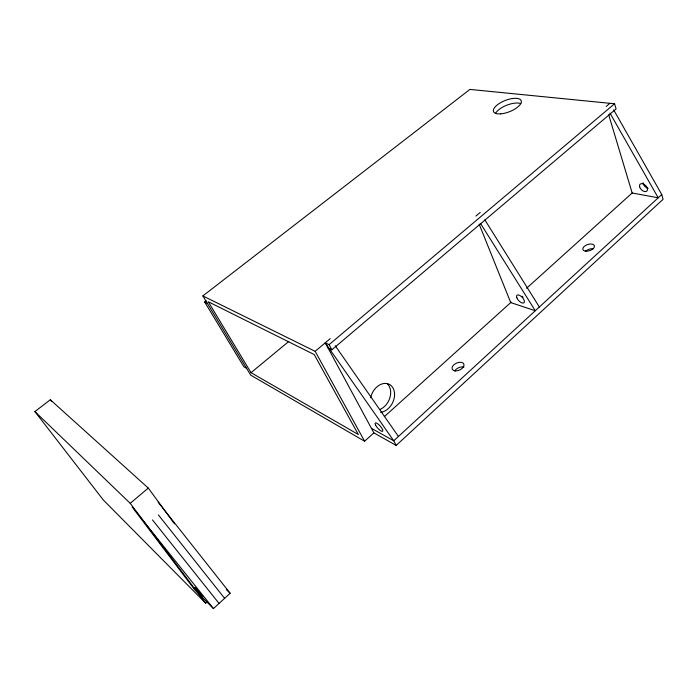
<?xml version="1.0" encoding="UTF-8"?>
<svg xmlns="http://www.w3.org/2000/svg" width="698" height="698" viewBox="0 0 698 698"><rect width="100%" height="100%" fill="white"/><g stroke="black" fill="none" stroke-linecap="round" stroke-linejoin="round"><path stroke-width="1.05" d="M373.858 432.856L364.609 441.241L250.695 375.123L202.856 295.917L469.911 89.414L614.572 103.766L616.098 108.932L331.855 349.794L329.09 344.646L325.251 342.831L373.858 432.856L396.185 445.411L663.1 199.288L661.765 194.541L613.682 109.891M661.765 194.541L393.742 440.778L371.406 428.31M213.457 608.586L132.21 507.071L194.742 589.784L213.457 608.586L230.148 593.239L158.176 502.211M174.526 523.858L148.308 488.103L50.326 399.745L34.9 411.576L103.383 500.056L205.648 603.185L207.184 601.781M384.336 416.645L511.215 302.138M526.571 288.283L632.44 192.735M202.856 295.917L315.156 351.321L330.259 338.609M475.896 216.083L480.215 212.454M606.196 106.462L609.939 103.313M329.09 344.646L614.572 103.766M34.9 411.576L130.203 503.31L148.308 488.103M251.01 372.671L358.336 434.522L314.205 354.558L208.24 301.719L251.01 372.671L288.754 341.488M246.63 368.387L243.907 366.825L204.671 301.998L206.154 300.847M328.016 347.944L331.855 349.794M204.671 301.998L207.341 303.342M226.326 589.601L230.148 593.239M152.478 519.923L219.05 603.438M158.367 514.88L224.616 598.326M130.203 503.31L205.648 603.185M50.326 399.745L51.643 401.481M325.251 342.831L393.742 440.778L396.185 445.411M335.223 345.728L398.436 436.459M480.512 223.439L535.287 310.741L510.727 302.583L479.142 224.128M484.805 219.8L539.353 307.007M609.947 113.059L658.214 197.804L632.17 192.988L608.7 114.804M315.156 351.321L364.609 441.241M648.189 188.364A4.825 3.001 44.9 0 1 643.041 182.745M523.055 297.287A5.156 2.434 46.8 0 1 522.165 296.284M454.686 370.987A6.334 3.822 -23.9 0 1 463.908 367.078M585.386 251.489A6.064 3.246 -18.2 0 1 593.475 248.75M495.458 113.573A14.841 6.055 -21.4 0 1 506.853 105.171A14.841 6.055 -21.4 0 1 520.883 103.636M387.067 383.56A15.112 11.247 -63.5 0 1 389.973 397.485A15.112 11.247 -63.5 0 1 379.651 409.586M370.655 397.79A15.19 11.264 -63.6 0 1 385.008 383.394A15.19 11.264 -63.6 0 1 394.379 397.083A15.19 11.264 -63.6 0 1 380.611 412.335M195.1 587.568L198.956 592.864L202.848 596.764L195.1 587.568M639.656 186.916A4.834 2.984 45 0 0 646.418 191.392A4.834 2.984 45 0 0 644.446 184.542A4.834 2.984 45 0 0 639.656 186.916M375.655 425.265A5.549 1.623 48.3 0 0 382.382 431.373A5.549 1.623 48.3 0 0 378.822 424.663A5.549 1.623 48.3 0 0 375.655 425.265M516.843 297.802A5.165 2.417 46.9 0 0 523.622 303.002A5.165 2.417 46.9 0 0 520.952 296.179A5.165 2.417 46.9 0 0 516.843 297.802M500.736 113.853A14.885 6.012 -21.5 0 0 521.345 101.385A14.885 6.012 -21.5 0 0 499.916 103.077A14.885 6.012 -21.5 0 0 500.736 113.853M455.576 370.9A6.361 3.804 -24 0 0 464.004 364.557A6.361 3.804 -24 0 0 454.494 364.26A6.361 3.804 -24 0 0 455.576 370.9M585.36 251.132A6.081 3.228 -18.3 0 0 594.478 246.481A6.081 3.228 -18.3 0 0 586.058 245.181A6.081 3.228 -18.3 0 0 585.36 251.132"/></g></svg>
